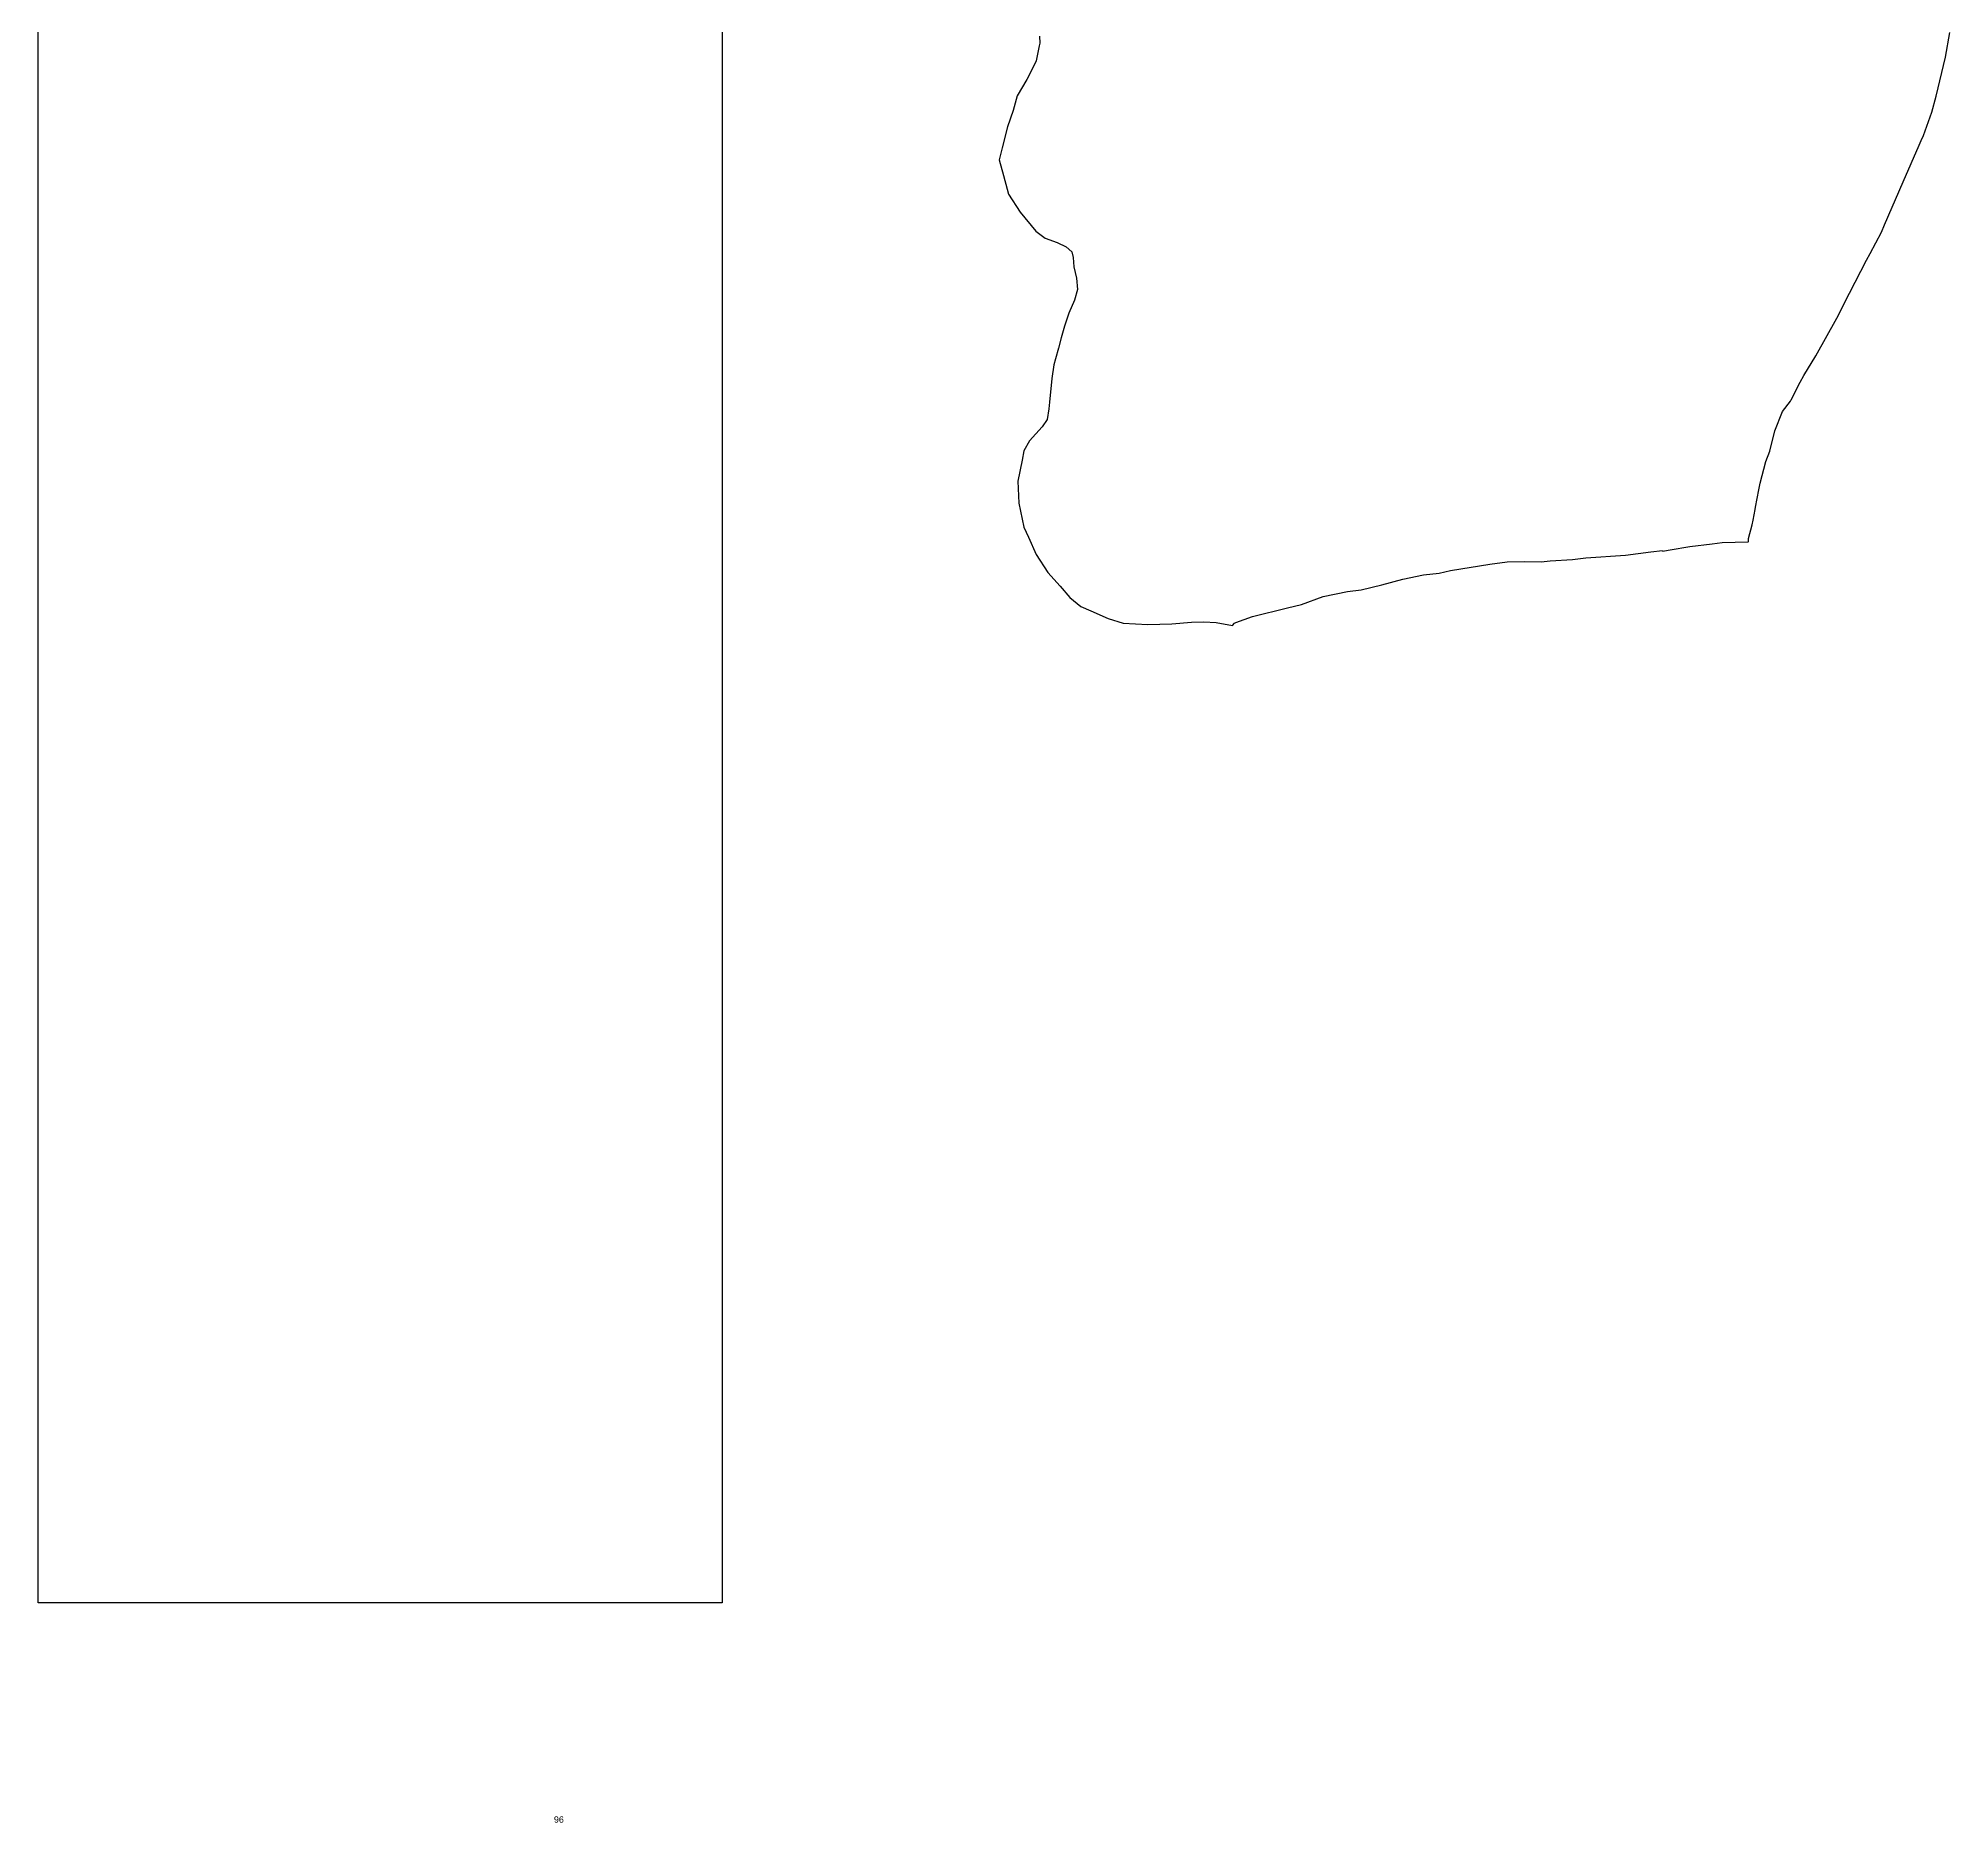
# Model space of a CAD drawing. Header units: metres. Extents: x 261539 to 287678, y 2086645 to 2213332.
# Drawn here: x 266023 to 287037, y 2086645 to 2106264 of the extents above; entities that cross this region are included whole.
import ezdxf

# ---------------------------------------------------------------- set-up
doc = ezdxf.new("R2010")
doc.units = ezdxf.units.M
for name, color, linetype in [('DISTRICT BOUNDRY', 86, 'Continuous'), ('NATURALLY PROTECTED', 3, 'Continuous'), ('ROCKY AREA', 12, 'Continuous')]:
    doc.layers.add(name, color=color, linetype=linetype)
doc.styles.get("Standard").update_dxf_attribs({"font": 'arial.ttf'})
picture_1 = doc.add_image_def('image1.ecw', size_in_pixel=(402950, 2287719.0))

msp = doc.modelspace()

# ---------------------------------------------------------------- linework, layer by layer
at = {"layer": 'DISTRICT BOUNDRY'}
msp.add_polyline3d([(277031, 2106288, 0), (277034, 2106209, 0), (277028, 2106180, 0), (277028, 2106180, 0), (276995, 2106016, 0), (276946, 2105915, 0), (276890, 2105810, 0), (276783, 2105632, 0), (276740, 2105470, 0), (276680, 2105288, 0), (276618, 2105059, 0), (276588, 2104925, 0), (276633, 2104756, 0), (276674, 2104603, 0), (276690, 2104551, 0), (276816, 2104352, 0), (276989, 2104144, 0), (277093, 2104064, 0), (277224, 2104018, 0), (277324, 2103972, 0), (277385, 2103916, 0), (277401, 2103852, 0), (277408, 2103750, 0), (277436, 2103626, 0), (277449, 2103501, 0), (277414, 2103385, 0), (277351, 2103240, 0), (277305, 2103098, 0), (277268, 2102971, 0), (277237, 2102855, 0), (277206, 2102738, 0), (277187, 2102672, 0), (277166, 2102523, 0), (277141, 2102264, 0), (277134, 2102188, 0), (277114, 2102072, 0), (277060, 2101990, 0), (276920, 2101838, 0), (276858, 2101728, 0), (276838, 2101625, 0), (276790, 2101393, 0), (276801, 2101151, 0), (276856, 2100890, 0), (276910, 2100780, 0), (276995, 2100588, 0), (277123, 2100390, 0), (277257, 2100238, 0), (277363, 2100115, 0), (277486, 2100018, 0), (277594, 2099967, 0), (277784, 2099883, 0), (277951, 2099833, 0), (278221, 2099819, 0), (278484, 2099827, 0), (278701, 2099845, 0), (278835, 2099849, 0), (278973, 2099839, 0), (279153, 2099809, 0), (279174, 2099833, 0), (279189, 2099839, 0), (279373, 2099908, 0), (279757, 2100001, 0), (279911, 2100039, 0), (280150, 2100127, 0), (280417, 2100181, 0), (280566, 2100201, 0), (280795, 2100254, 0), (281026, 2100315, 0), (281250, 2100365, 0), (281422, 2100384, 0), (281547, 2100412, 0), (281982, 2100483, 0), (282171, 2100507, 0), (282362, 2100511, 0), (282544, 2100508, 0), (282643, 2100518, 0), (282888, 2100533, 0), (283037, 2100552, 0), (283472, 2100579, 0), (283749, 2100617, 0), (283880, 2100633, 0), (283884, 2100624, 0), (283900, 2100627, 0), (283963, 2100638, 0), (284179, 2100677, 0), (284425, 2100707, 0), (284536, 2100720, 0), (284822, 2100726, 0), (284823, 2100731, 0), (284823, 2100751, 0), (284826, 2100764, 0), (284866, 2100915, 0), (284875, 2100965, 0), (284897, 2101083, 0), (284902, 2101108, 0), (284938, 2101300, 0), (284951, 2101372, 0), (285016, 2101612, 0), (285058, 2101725, 0), (285114, 2101948, 0), (285199, 2102160, 0), (285285, 2102275, 0), (285293, 2102290, 0), (285394, 2102484, 0), (285431, 2102555, 0), (285563, 2102772, 0), (285795, 2103187, 0), (285935, 2103460, 0), (286120, 2103823, 0), (286160, 2103896, 0), (286286, 2104130, 0), (286321, 2104211, 0), (286525, 2104684, 0), (286701, 2105087, 0), (286724, 2105138, 0), (286748, 2105194, 0), (286838, 2105450, 0), (286887, 2105628, 0), (286990, 2106056, 0), (287037, 2106328, 0)], dxfattribs=at)

# ---------------------------------------------------------------- texts
at = {"layer": 'NATURALLY PROTECTED', "insert": (271692, 2086716), "char_height": 70, "attachment_point": 1}
msp.add_mtext_dynamic_manual_height_columns('96', width=95.17, gutter_width=1, heights=[0], dxfattribs=at)

# ---------------------------------------------------------------- pictures from other files: only their frames are drawn
at = {"layer": 'ROCKY AREA'}
image = msp.add_image(picture_1, insert=(266023, 2089062), size_in_units=(7520, 42692), dxfattribs=at)
image.dxf.flags = 7

doc.saveas('drawing.dxf')
